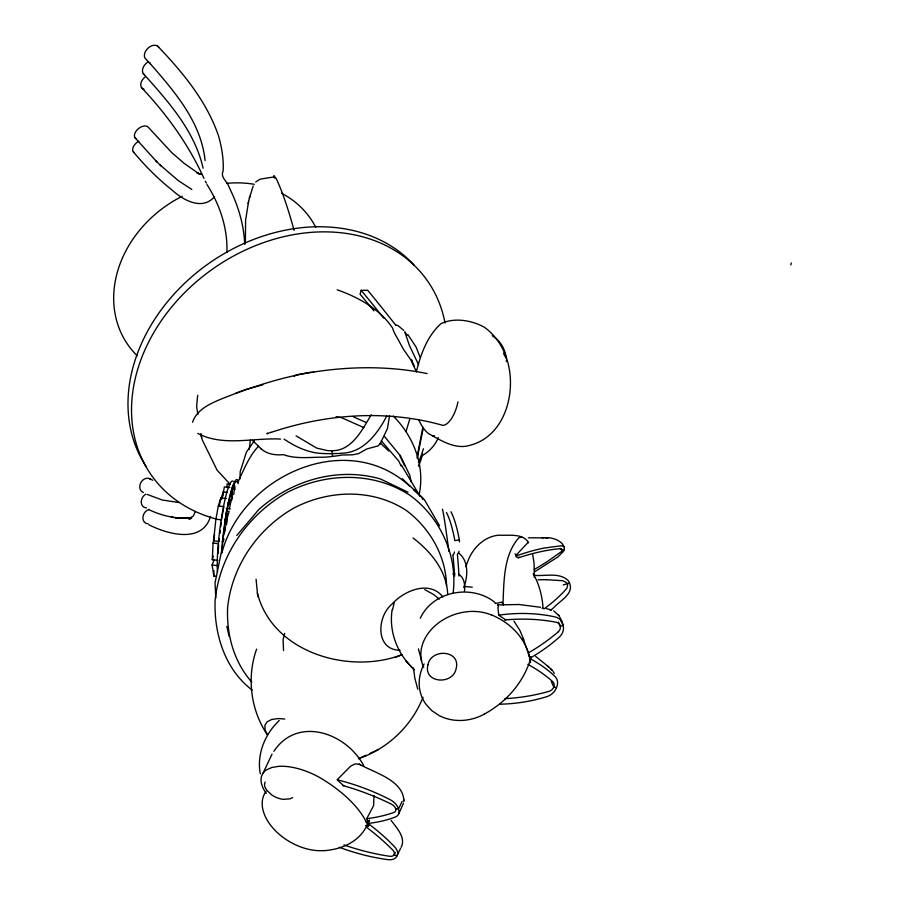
<?xml version="1.0" encoding="UTF-8"?>
<svg xmlns="http://www.w3.org/2000/svg" width="905" height="905" viewBox="0 0 905 905"><rect width="100%" height="100%" fill="white"/><g stroke="black" fill="none" stroke-linecap="round" stroke-linejoin="round"><path stroke-width="1.36" d="M216.612 576.372L213.874 576.055L213.919 570.716M227.031 487.58L227.065 483.926L229.78 484.254M232.461 487.003L232.042 498.712M240.051 478.881L240.164 471.856L246.352 452.206L254.215 441.007M226.917 252.495C227.845 228.479 219.802 204.609 206.974 184.507M446.516 585.478C445.882 555.76 429.773 527.92 406.096 510.307C372.294 488.281 328.266 489.786 293.31 508.372C257.405 529.12 231.861 566.202 227.608 607.708C226.488 634.541 233.728 661.713 251.805 682.076M453.111 593.148C457.873 555.5 440.249 517.287 409.694 495.137C372.792 471.109 324.737 472.648 286.512 492.806C247.45 515.228 219.542 555.455 215.107 600.581C213.874 633.738 224.949 669.632 252.28 690.13M534.278 577.288L534.12 563.487L532.593 553.905M217.856 560.41L212.302 559.754L213.082 543.068L214.078 539.188M218.184 553.464L218.591 545.115M464.469 591.327C465.215 585.286 464.423 577.695 458.665 574.29M226.273 525.092L227.019 513.395L224.768 520.217M231.623 500.329L231.759 490.521M260.787 448.518C266.76 454.163 275.448 455.441 283.356 454.649C296.467 459.31 309.815 457.036 323.209 457.24A39.164 18.53 -4 0 0 332.576 456.369L331.909 450.735M228.298 502.32L228.117 504.628L229.474 503.927L230.413 501.721L230.006 499.368M389.591 415.644L387.419 428.619L379.964 444.129M419.173 494.424C425.237 465.792 413.562 436.38 393.302 416.062M226.589 524.334L227.166 518.192L229.112 511.336L226.397 511.02M197.697 395.259L196.611 406.492L197.89 414.603M403.754 801.796L403.924 799.896M223.49 541.247L223.75 538.622L222.709 541.077M219.417 538.769L219.123 541.462L213.546 540.805L215.922 519.187L218.297 505.997L220.843 497.852L226.363 498.508M220.006 533.362L220.311 530.658M220.752 526.608L221.205 522.547M380.338 443.348L378.245 445.86L366.695 448.993L358.538 453.643L352.43 454.842L341.796 455.011A39.187 18.541 -3.9 0 1 332.576 456.369M392.204 609.461C388.867 629.247 395.994 650.378 409.603 664.915M392.623 609.597L394.173 602.956M249.226 449.4L250.391 440.102M233.671 494.56L234.372 489.401L232.958 485.781M417.137 457.953L418.449 449.842A151.644 10.012 -81.3 0 1 422.861 427.42M417.443 457.726L417.929 454.898A172.448 11.267 -81.3 0 1 423.404 427.522M213.546 540.805L214.576 534.527M222.732 496.291L224.35 486.901L229.825 487.546M222.178 542.299L222.913 538.351M223.399 535.715L225.583 526.823M219.293 506.042L220.843 497.852M248.581 201.464L245.606 220.22L245.368 243.784M221.827 498.881L223.207 491.992L227.325 492.478M221.623 550.794L215.039 582.933L215.797 598.148M221.895 552.944C241.771 476.053 346.751 428.054 409.626 486.076M790.846 264.894L791.253 262.948M229.35 508.746L231.51 499.085M249.384 198.161L253.196 185.932M406.006 431.538L409.931 418.574M248.117 203.489L249.791 196.419M224.248 533.396L225.402 528.656M212.302 559.754L213.218 556.055M416.323 371.944C420.667 354.421 427.16 336.083 440.939 323.707C453.959 317.18 472.127 320.291 484.616 327.384C496.54 336.151 504.458 349.002 508.044 363.301C516.065 394.173 504.266 436.176 470.487 445.147C455.475 450.102 441.029 440.452 428.28 433.461C423.993 429.796 420.893 424.909 418.811 419.705M284.69 633.376L283.084 639.643L283.559 650.537M403.426 803.391L398.686 813.912M225.888 514.085L227.313 508.768M220.978 499.775L223.207 491.992M518.814 557.107L518.542 558.034L515.85 556.564L516.235 555.07L528.26 542.242M256.624 649.1C246.545 677.212 250.595 709.984 267.348 734.758M395.824 325.302A240.436 21.211 53.7 0 0 375.632 299.962L367.724 290.279L361.208 290.324L360.02 294.136L373.923 310.834M534.912 571.598L557.808 556.994L563.668 551.134A8.371 3.586 -36.5 0 0 564.335 549.403C564.641 541.575 552.831 537.106 546.1 537.808M466.03 566.903C469.797 551.224 482.195 536.597 499.006 535.149C508.372 535.884 523.101 532.796 528.565 542.785M530.092 658.071L530.602 656.679L529.267 656.747L528.271 652.946M423.031 697.28C411.685 725.889 387.713 748.876 358.425 758.707L366.005 755.234M213.874 576.055L212.075 564.992L214.157 560.003M463.699 587.56C468.043 576.553 468.926 560.636 458.428 552.842M401.187 847.227C406.13 837.623 396.571 827.758 391.141 820.416M367.973 823.414L368.878 821.299L367.577 820.892M365.496 825.564L368.188 826.412L369.251 823.923M193.455 515.793L195.31 511.506M210.56 516.438C202.143 543.962 167.595 534.289 148.827 524.73M371.276 414.716C363.041 428.269 353.742 447.658 336.355 450.43A19.955 8.654 3 0 1 327.384 450.588L316.739 448.111L296.082 435.848M192.573 422.194C196.962 409.003 211.182 403.223 222.981 398.291C251.364 387.204 280.414 377.487 310.562 372.532C349.081 366.231 388.822 365.733 427.16 373.573M386.808 415.881C377.905 433.246 363.391 452.749 341.932 453.201A38.553 16.618 3.1 0 1 332.78 453.586A38.587 16.641 3 0 1 323.47 453.518C309.069 453.281 295.833 447.025 284.091 439.117M262.982 773.311L272.032 754.159M238.072 481.709C244.124 469.446 248.92 456.211 258.581 446.199M402.205 801.276L398.449 809.013A13.824 8.269 26.6 0 1 395.202 817.079A156.769 96.02 29.1 0 1 367.758 823.46M400.61 848.324L396.854 856.017A13.518 7.874 26.9 0 1 387.747 859.603A155.954 94.912 28.2 0 1 339.285 847.272M395.27 852.487L394.195 854.682A6.991 4.073 26.8 0 1 389.444 856.243A181.328 111.564 28.4 0 1 343.923 844.942M420.305 618.239C432.918 590.761 471.98 583.951 494.945 602.402M369.602 820.032L368.222 822.475L365.552 821.638M273.898 751.286C297.587 715.459 346.649 732.971 363.765 765.8M192.742 516.303L189.032 519.312L190.672 518.554M236.748 535.511L258.841 509.515C291.478 480.385 337.667 466.663 380.326 478.926L408.031 492.23M255.708 181.996L260.188 179.122L274.43 176.871A22.195 3.269 78.8 0 1 276.659 179.541A118.985 17.218 78.5 0 1 294.08 230.323M279.26 720.504C264.984 733.853 256.579 754.295 260.301 773.786M542.717 608.262L542.106 608.42M267.563 433.11L266.851 433.812L270.968 432.307M214.44 196.747C202.415 210.831 183.149 200.209 172.323 190.265C157.934 178.941 145.004 165.819 133.284 151.769M294.216 376.175L296.557 374.783L311.184 372.193M292.62 797.509L290.132 798.821L283.276 799.364A16.528 9.921 24 0 1 271.873 795.065L266.466 789.895L265.018 787.112A15.114 9.073 24 0 1 265.154 782.033M369.862 753.424L378.516 749.453M564.335 549.403L562.107 550.319L560.093 548.34M235.707 393.256L245.685 389.489L262.823 384.829M257.382 592.956C272.167 652.596 349.138 675.107 402.125 654.62M394.919 657.528L401.413 654.926M550.24 610.456A162.312 140.648 39.5 0 0 553.589 607.809C559.426 600.965 574.313 593.985 569.517 583.001L563.215 584.958M271.014 432.432C326.004 413.856 386.684 409.399 442.884 425.361A23.507 10.046 -75.5 0 0 457.964 401.82M521.88 537.084L518.984 537.649C503.248 555.15 503.995 581.972 502.965 604.382M495.08 603.511L501.97 602.153L503.463 605.445M452.873 574.098L454.864 573.759M459.469 541.925L459.355 539.923L454.864 540.636A39.288 8.1 81.2 0 0 446.403 512.479M191.634 517.479C176.894 519.402 161.837 515.918 148.567 509.504M191.453 518.418L175.57 517.999L177.278 518.282M497.603 604.891L519.176 604.517L540.579 607.3M528.384 537.808L547.864 537.898M534.403 575.331C545.217 576.394 559.652 572.062 568.216 580.603A8.19 7.07 47.7 0 1 569.517 583.001M280.527 439.072C252.993 437.613 223.218 446.787 197.776 433.393M546.337 579.698L562.797 580.727L566.553 582.662A4.253 3.677 47.8 0 1 567.288 583.804A4.321 3.722 47.8 0 1 567.65 585.083L567.016 588.069L563.86 591.655A182.21 157.572 38.2 0 1 544.007 608.907M497.693 604.891L498.508 606.542L497.908 607.56L498.746 615.185L505.68 619.914M541.699 537.593L543.747 537.694M179.077 502.558L162.3 500.024L147.119 494.402M284.747 719.045L278.649 718.536L271.794 719.43L267.099 721.828L264.848 725.572L265.176 730.38L267.473 734.826M432.273 435.622L434.547 435.814M400.033 650.276C375.021 650.016 376.808 616.441 392.057 604.076C403.913 590.682 429.536 579.845 442.828 596.87M464.446 586.44L472.263 587.209M201.758 174.473L198.648 173.534M212.075 564.992L217.619 565.648M231.691 489.085L234.372 489.401M218.297 505.997L223.852 506.653L221.499 519.855L215.922 519.187M226.295 508.429L230.356 508.915M213.082 543.068L218.659 543.724M342.825 785.551A166.237 94.007 26.5 0 1 390.994 803.945A7.161 4.287 26.5 0 1 395.666 808.651L398.449 809.013A13.835 8.281 26.6 0 0 389.512 799.341A145.897 83.283 26.7 0 0 337.995 780.008M313.096 371.898L313.696 372M336.038 416.685L341.547 417.68L363.878 427.601M529.368 658.32A145.999 117.299 -20.2 0 1 554.742 676.193A13.281 10.826 -24.4 0 1 556.451 687.562L553.781 687.087A6.855 5.588 -24.4 0 1 548.634 691.477A175.943 149.687 -25.5 0 1 504.945 698.626M171.373 517.027L173.737 517.615M546.303 608.579L551.462 609.947M395.915 325.019L398.143 325.71L403.777 330.416M367.521 824.5L368.821 824.919L368.482 823.765M359.285 764.159C374.116 772.734 402.227 779.68 403.924 800.144M337.203 289.815C358.323 297.157 380.666 309.657 392.815 328.436A21.064 2.704 55.1 0 0 397.34 338.108L403.415 349.228L409.942 358.663A14.333 3.62 60 0 0 410.723 359.647L416.108 371.073M353.38 416.809L365.914 422.386M424.762 589.63L433.484 594.438L439.344 599.076M191.815 189.439L178.455 180.751L160.015 164.914M149.155 478.485L152.787 480.272M553.724 610.818L559.256 616.056L558.34 614.687M198.546 173.489L184.213 163.398L171.792 152.662L148.511 127.515A8.484 5.136 -38.9 0 0 138.013 129.008A8.484 5.136 -38.9 0 0 135.931 138.635M360.586 764.997L359.07 764.092L354.986 764.001L350.755 766.071L337.113 779.793L343.776 785.823M492.252 335.8C500.227 340.45 505.454 349.251 506.167 358.437M494.877 337.497L495.476 337.882M535.624 656.34L548.509 666.793M381.254 440.792L398.754 461.052L401.119 465.985M413.008 537.943C430.882 551.518 447.104 571.247 447.692 594.675M564.2 546.643L561.134 545.783L544.188 548.034A156.757 64.526 -34.9 0 0 516.857 555.715L515.069 553.894M402.273 478.768L423.483 498.587M413.608 489.797L421.572 497.23L422.929 499.583M550.885 669.021L552.638 670.763M547.265 665.628L551.926 669.983M380.7 443.371L388.765 451.041M134.958 137.707L156.848 161.859M155.762 160.796L161.135 166M252.506 440.407L261.319 449.072M157.708 46.178C182.799 72.445 207.053 101.62 218.716 136.485C221.77 147.707 223.829 159.337 223.116 171.011C219.994 177.606 227.472 181.192 229.372 187.765C238.072 205.333 243.965 224.564 244.655 244.248M143.273 73.588C168.036 101.179 194.801 131.033 203.082 168.206M141.508 87.57C166.78 114.29 188.76 144.811 203.964 178.398M405.666 660.639L414.083 669.757L410.418 665.775M230.424 484.571L217.109 470.181L202.234 439.898L201.012 434.332M361.208 290.324L369.15 300.019A240.673 21.969 53.7 0 1 383.686 318.108M384.568 436.572L399.207 454.378M407.917 334.658L416.006 346.909L420.135 357.339M513.95 621.124L519.911 630.423L524.153 640.514M424.287 499.492L439.581 525.816M401.435 465.125L420.044 496.313M522.615 638.953L523.101 639.699M553.272 671.612L554.256 673.49M533.249 573.827C539.335 584.37 542.31 596.452 543.091 608.533M407.046 335.325L404.784 331.83L409.467 345.597L418.551 364.67M400.021 454.91L409.807 475.374L411.142 481.811M399.806 455.634L404.603 465.668M559.776 617.04L562.299 622.482M560.727 620.253L563.136 625.446A13.473 11.177 -24.5 0 1 558.985 637.437A154.201 132.277 -22 0 1 529.606 658.376M558.374 622.074L560.297 626.237A6.969 5.781 -24.7 0 1 557.921 632.143M414.196 366.106L411.481 359.817L411.832 360.688M551.371 681.691L553.781 687.087A6.855 5.588 -24.4 0 0 552.604 681.533A167.459 133.838 -19.6 0 0 527.864 664.383M503.519 353.154L504.877 356.298M524.153 641.611L527.864 651.792M368.324 823.38L366.74 818.663L373.607 805.574L374.003 795.461M274.634 178.195L273.921 175.683L274.238 176.973M418.415 648.851L421.696 661.08M417.759 689.203L414.739 677.743L413.528 667.913M226.838 626.384L229.123 636.362M200.887 433.552L201.532 437.613M205.084 160.592C201.136 121.711 174.009 90.93 149.348 62.671L150.434 63.803L146.225 59.526A8.824 6.109 -45.2 0 1 147.775 48.361A8.824 6.109 -45.2 0 1 158.782 47.354M256.081 579.234L257.744 596.644M506.393 360.054L506.393 361.683M519.198 557.537A175.106 71.472 -34.7 0 1 557.265 548.95L560.942 548.702L562.175 549.584A4.412 1.889 -36.5 0 1 561.473 551.541L547.582 561.405A196.34 91.79 -36.8 0 1 534.278 569.449M538.045 579.822A190.163 167.991 57.2 0 1 546.337 579.675M234.44 484.684A50.227 6.539 -82.8 0 1 235.04 489.537M217.449 571.836A50.227 6.539 -82.8 0 1 222.313 512.988A50.227 6.539 -82.8 0 1 233.196 481.392M221.951 552.186A50.227 6.426 -82.8 0 1 229.587 498.451A50.227 6.426 -82.8 0 1 238.196 483.723M221.612 553.012A52.162 6.674 -82.8 0 1 229.542 497.173A52.162 6.674 -82.8 0 1 238.49 481.901M442.432 509.187A141.87 3.1 83.8 0 1 448.88 551.45M452.828 555.127A121.066 1.437 86.9 0 1 454.672 576.089M457.342 554.437A124.471 1.029 86.9 0 1 459.027 576.044M450.939 511.755A39.311 8.009 81.2 0 1 459.355 539.923M459.016 551.269A22.863 4.616 81.1 0 1 457.704 553.996M454.491 551.971A22.851 4.672 81.1 0 1 453.156 554.708M556.451 687.562A13.27 10.815 -24.3 0 1 546.507 696.771A151.938 128.329 -24.9 0 1 499.911 704.192M531.065 657.245A90.466 80.5 -26.5 0 1 484.232 714.135M484.254 714.181A46.619 41.11 -26.9 0 1 439.174 715.595L431.9 710.708L426.04 704.407A45.386 40.024 -26.8 0 1 424.128 663.942M491.958 615.061A90.036 70.341 -17.7 0 1 530.556 662.664M423.676 667.211A46.415 36.596 -18.7 0 1 438.258 623.115A46.415 36.596 -18.7 0 1 491.868 615.185M498.621 615.185A145.626 117.718 -21.6 0 1 554.822 616.859A13.473 11.188 -24.5 0 1 563.148 625.446L560.297 626.237A6.969 5.781 -24.7 0 0 555.896 622.199A166.486 133.691 -21.3 0 0 504.696 619.993M557.921 632.143A178.771 154.54 -21.7 0 1 529.233 652.392M395.666 808.651A7.161 4.287 26.5 0 1 393.743 812.52A181.803 112.13 29.6 0 1 366.932 818.64M368.245 826.423A89.12 42.75 25.9 0 0 322.689 779.318A47.105 22.976 25.8 0 0 278.729 766.331L271.919 767.463L266.602 769.827A45.872 22.387 25.8 0 0 266.262 793.323M368.245 822.487A90.851 58.961 30.7 0 1 323.877 850.689M323.798 850.564A46.042 29.582 30 0 1 275.211 830.53A46.042 29.582 30 0 1 266.025 791.434M368.03 823.414A143.488 80.353 28.1 0 1 394.331 846.503A13.53 7.885 26.9 0 1 396.865 856.028L394.195 854.682A6.991 4.073 26.8 0 0 392.623 849.908A163.488 90.704 28.2 0 0 367.023 827.623M146.452 507.875A7.647 6.143 -60.4 0 1 141.259 502.32A7.647 6.143 -60.4 0 1 145.762 494.164M143.386 492.524A7.625 6.154 -61 0 1 140.829 482.603A7.625 6.154 -61 0 1 150.569 479.243M148.149 523.769A7.636 6.097 -59.9 0 1 142.9 517.422A7.636 6.097 -59.9 0 1 148.986 509.447M144.381 74.696A8.756 6.03 -44.7 0 1 142.854 68.373A8.756 6.03 -44.7 0 1 148.488 61.71M144.042 89.335A8.654 5.916 -44.3 0 1 140.761 84.335A8.654 5.916 -44.3 0 1 144.924 77.129M134.268 152.696A8.383 5.159 -39.5 0 1 133.159 147.244A8.383 5.159 -39.5 0 1 138.85 141.191M206.532 183.093A9.039 7.523 42 0 1 205.265 181.147M215.797 518.904A168.805 133.137 -35.3 0 1 196.973 281.229A168.805 133.137 -35.3 0 1 445.011 322.927M137.243 355.789A110.998 92.423 -34.3 0 1 182.165 196.283M226.793 183.319A110.998 92.423 -34.3 0 1 254.35 184.292M281.557 193.274A110.998 92.423 -34.3 0 1 315.743 227.268M146.599 467.116A167.945 132.888 -35.2 0 1 202.867 267.79A167.945 132.888 -35.2 0 1 413.89 264.871M422.33 455.487A37.727 37.377 68.3 0 0 437.239 440.045A19.31 19.152 66.6 0 0 438.28 437.545M423.382 448.778A189.518 13.451 -81.9 0 1 418.359 462.217M422.726 454.106A163.794 11.584 -81.8 0 1 418.438 466.211M427.918 664.858C423.223 683.433 453.066 685.266 456.165 668.58C461.007 649.937 430.938 648.048 427.918 664.858M200.367 174.337L196.871 172.708L200.367 174.337"/></g></svg>
